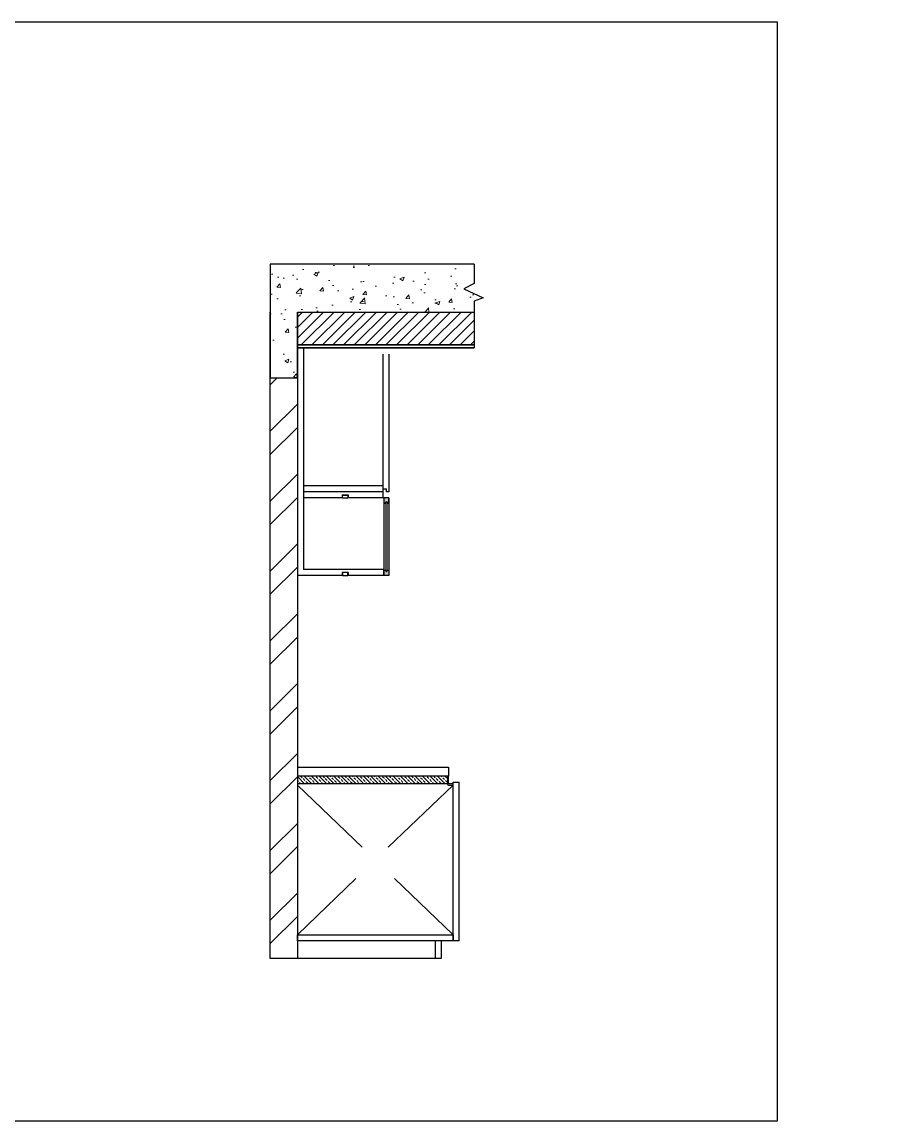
# Model space of a CAD drawing. Header units: millimetres. Extents: x 56222 to 3066687, y -650199 to -121287.
# Drawn here: x 137113.1 to 137259.9, y -183523.4 to -183339.9 of the extents above; entities that cross this region are included whole.
import ezdxf

# ---------------------------------------------------------------- set-up
doc = ezdxf.new("R2010")
doc.units = ezdxf.units.MM
doc.header["$MEASUREMENT"] = 0
doc.linetypes.add('DASHED', pattern=[0.75, 0.5, -0.25])
doc.linetypes.add('DASHEDX2', pattern=[1.5, 1, -0.5])
for name, color, linetype, lineweight in [('FIRST FLOOR ( DW_RAIL )', 7, 'Continuous', 9), ('FURNITURE', 32, 'Continuous', 9), ('furniture dimensions', 1, 'DASHED', 0), ('GF FALSE CEILING', 6, 'Continuous', 35), ('hatch-wall', 8, 'Continuous', 9), ('SECTION ( SLAB PLine )', 104, 'Continuous', 30), ('wall', 7, 'Continuous', 30), ('XX~SLAB ( BEAM )~ ( DIM )', 7, 'Continuous', 9)]:
    doc.layers.add(name, color=color, linetype=linetype, lineweight=lineweight)
doc.layers.add('hatch', color=250, linetype='Continuous', lineweight=9, transparency=0.5)

msp = doc.modelspace()

# ---------------------------------------------------------------- hatches: boundary and pattern name
at = {"lineweight": 5, "ltscale": 4, "true_color": 0xc7c8ca}
h = msp.add_hatch(color=9, dxfattribs=at)
h.dxf.hatch_style = 1
h.paths.add_polyline_path([(137174.419, -183419.37), (137173.555, -183419.37), (137173.555, -183420.233), (137173.883, -183420.233), (137173.883, -183420.017), (137174.09, -183420.017), (137174.09, -183420.233), (137174.419, -183420.233)])
h.paths.add_polyline_path([(137174.419, -183431.917), (137173.555, -183431.917), (137173.555, -183432.326), (137174.419, -183432.326)])
h.paths.add_polyline_path([(137174.419, -183431.462), (137174.09, -183431.462), (137174.09, -183431.678), (137173.883, -183431.678), (137173.883, -183431.462), (137173.555, -183431.462), (137173.555, -183431.917), (137174.419, -183431.917)])
at = {"layer": 'FURNITURE', "lineweight": 20, "true_color": 0x636466}
h = msp.add_hatch(dxfattribs=at)
h.set_pattern_fill('AR-CONC', color=251)
h.set_pattern_definition([(50, (7730.0935, -201922.0364), (7.17260183, -0.62752135), [0.75, -8.25]), (355, (7730.0935, -201922.036), (-1.38751334, 7.52192134), [0.6, -6.6]), (100.4514445, (7730.691, -201922.089), (5.78508847, 6.8943999), [0.6374019, -7.0114211]), (46.1842, (7730.0935, -201920.036), (10.6724133, -1.6551928), [1.125, -12.375]), (96.6356355, (7730.983, -201920.174), (9.34661946, 9.741186), [0.9561034, -10.5171376]), (351.184164, (7730.094, -201920.036), (9.34661945, 9.741186), [0.9, -9.9]), (21, (7731.0935, -201920.5364), (5.96907052, -4.0261889), [0.75, -8.25]), (326, (7731.0935, -201920.536), (2.4331533, 7.25150045), [0.6, -6.6]), (71.451445, (7731.591, -201920.872), (8.40222377, 3.22531153), [0.6374019, -7.0114211]), (37.5, (7730.0935, -201922.0364), (0.121598553, 3.32893854), [0, -6.52, 0, -6.7, 0, -6.625]), (7.5, (7730.0935, -201922.0364), (2.63069537, 3.94411712), [0, -3.82, 0, -6.37, 0, -2.525]), (327.5, (7727.8635, -201922.0364), (5.33822436, -0.22554872), [0, -2.5, 0, -7.8, 0, -10.35]), (317.5, (7726.8635, -201922.0364), (5.8318617, 1.00104982), [0, -3.25, 0, -5.18, 0, -7.35])])
h.paths.add_polyline_path([(137307.646, -183399.326), (137303.121, -183399.326), (137303.121, -183399.358)])
h.paths.add_polyline_path([(137188.682, -183388.322), (137188.682, -183380.326), (137154.596, -183380.326), (137154.596, -183399.326), (137159.121, -183399.326), (137159.121, -183388.33)])
at = {"layer": 'GF FALSE CEILING', "lineweight": 9}
h = msp.add_hatch(dxfattribs=at)
h.set_pattern_fill('ANSI31', color=256, scale=10)
h.set_pattern_definition([(45, (8920.3851, -200320.4484), (-0.883883476, 0.883883476), [])])
h.paths.add_polyline_path([(137188.655, -183388.326), (137159.121, -183388.326), (137159.121, -183393.817), (137188.655, -183393.817)])
at = {"layer": 'hatch', "transparency": 33554651}
h = msp.add_hatch(dxfattribs=at)
h.set_pattern_fill('ANSI33', color=256, scale=3.493167, angle=90, style=0)
h.set_pattern_definition([(135, (-5358046.5243, 4412922.2005), (-0.61751058278, -0.61751058278), []), (135, (-5358046.5243, 4412922.81805), (-0.61751058278, -0.61751058278), [0.43664592054, -0.21832296027])])
h.paths.add_polyline_path([(137159.121, -183467.111), (137159.121, -183465.826), (137184.17, -183465.832), (137184.17, -183467.117)])
at = {"layer": 'hatch-wall'}
h = msp.add_hatch(dxfattribs=at)
h.set_pattern_fill('ANSI32', color=256, scale=22)
h.set_pattern_definition([(45, (8920.385, -200313.448), (-5.83363094, 5.83363094), []), (45, (8924.274, -200313.448), (-5.83363094, 5.83363094), [])])
h.paths.add_polyline_path([(137159.121, -183399.326), (137154.596, -183399.326), (137154.596, -183496.326), (137159.121, -183496.326)])

# ---------------------------------------------------------------- linework, layer by layer
at = {"layer": 'FIRST FLOOR ( DW_RAIL )', "color": 251, "linetype": 'DASHEDX2', "lineweight": 0, "ltscale": 15, "true_color": 0x4b4c4e}
for p, q in [((137185.121, -183467.326), (137159.121, -183492.327)), ((137159.121, -183467.326), (137185.121, -183492.327))]:
    msp.add_line(p, q, dxfattribs=at)
at = {"layer": 'FIRST FLOOR ( DW_RAIL )', "lineweight": 0}
for p, q in [((137182.121, -183493.326), (137182.121, -183496.326)), ((137183.128, -183493.326), (137186.121, -183493.326))]:
    msp.add_line(p, q, dxfattribs=at)
at = {"layer": 'FURNITURE', "linetype": 'ByBlock', "lineweight": -3}
for p, q in [((137188.655, -183380.326), (137188.655, -183383.569)), ((137188.655, -183383.569), (137186.929, -183384.477)), ((137186.929, -183384.477), (137190.168, -183385.94)), ((137190.168, -183385.94), (137188.655, -183386.517)), ((137188.655, -183386.517), (137188.655, -183394.317)), ((137154.596, -183399.326), (137154.596, -183388.326)), ((137159.121, -183395.317), (137159.121, -183399.326))]:
    msp.add_line(p, q, dxfattribs=at)
at = {"layer": 'FURNITURE', "lineweight": 30}
for p, q in [((137160.121, -183394.317), (137160.121, -183431.326)), ((137173.419, -183395.37), (137173.419, -183419.37)), ((137174.419, -183395.37), (137174.419, -183418.37)), ((137173.419, -183417.37), (137160.121, -183417.37)), ((137173.419, -183418.37), (137160.121, -183418.37)), ((137173.419, -183417.87), (137174.03, -183417.87)), ((137174.03, -183418.37), (137174.03, -183417.87)), ((137174.41, -183418.37), (137174.03, -183418.37)), ((137166.624, -183419.37), (137160.121, -183419.37)), ((137166.624, -183418.87), (137167.624, -183418.87)), ((137166.624, -183418.87), (137166.624, -183419.37)), ((137167.624, -183418.87), (137167.624, -183419.37)), ((137174.121, -183419.37), (137167.624, -183419.37)), ((137173.555, -183419.37), (137173.555, -183432.326)), ((137174.419, -183419.37), (137174.419, -183431.689)), ((137174.419, -183419.37), (137174.419, -183432.326)), ((137174.419, -183419.711), (137174.419, -183420.766)), ((137174.419, -183419.711), (137174.419, -183420.766)), ((137173.555, -183431.326), (137160.121, -183431.326)), ((137166.618, -183432.326), (137159.121, -183432.326)), ((137167.618, -183431.826), (137166.618, -183431.826)), ((137166.618, -183431.826), (137166.618, -183432.326)), ((137167.618, -183431.826), (137167.618, -183432.326)), ((137174.121, -183432.326), (137167.618, -183432.326)), ((137173.555, -183431.462), (137173.555, -183432.326)), ((137174.419, -183431.451), (137174.419, -183432.315)), ((137174.419, -183431.462), (137174.419, -183432.326)), ((137184.17, -183467.114), (137159.121, -183467.114))]:
    msp.add_line(p, q, dxfattribs=at)
at = {"layer": 'FURNITURE'}
msp.add_line((137159.121, -183397.315), (137159.121, -183430.326), dxfattribs=at)
at = {"layer": 'FURNITURE', "linetype": 'ByBlock', "lineweight": 30}
for p, q in [((137173.883, -183420.233), (137173.883, -183420.017)), ((137173.883, -183420.017), (137174.09, -183420.017)), ((137174.09, -183420.017), (137174.09, -183420.233)), ((137173.883, -183431.462), (137173.883, -183431.678)), ((137173.883, -183431.678), (137174.09, -183431.678)), ((137174.09, -183431.678), (137174.09, -183431.462))]:
    msp.add_line(p, q, dxfattribs=at)
at = {"layer": 'FURNITURE', "color": 0, "lineweight": 30, "ltscale": 0.4}
for p, q in [((137159.121, -183464.326), (137184.37, -183464.326)), ((137184.37, -183464.326), (137184.37, -183465.826)), ((137184.37, -183465.826), (137159.121, -183465.826))]:
    msp.add_line(p, q, dxfattribs=at)
at = {"layer": 'FURNITURE', "lineweight": 30, "ltscale": 0.4}
for p, q in [((137185.121, -183493.326), (137185.121, -183466.826)), ((137185.121, -183466.826), (137186.121, -183466.826)), ((137186.121, -183493.326), (137186.12, -183466.826)), ((137182.121, -183493.326), (137182.121, -183496.326)), ((137183.121, -183493.326), (137183.121, -183496.326)), ((137186.121, -183493.326), (137185.248, -183493.326)), ((137183.121, -183496.326), (137159.121, -183496.326))]:
    msp.add_line(p, q, dxfattribs=at)
at = {"layer": 'FURNITURE', "color": 242, "lineweight": 30, "true_color": 0xcd2027}
msp.add_lwpolyline([(136034.354, -183339.879), (137239.26, -183339.879), (137239.26, -183523.444), (136034.354, -183523.444)], close=True, dxfattribs=at)
at = {"layer": 'FURNITURE', "color": 3, "lineweight": 30}
for points in [[(137166.668, -183418.9), (137167.574, -183418.9), (137167.574, -183419.401), (137166.668, -183419.401)], [(137167.574, -183431.856), (137166.668, -183431.856), (137166.668, -183432.357), (137167.574, -183432.357)]]:
    msp.add_lwpolyline(points, close=True, dxfattribs=at)
at = {"layer": 'FURNITURE', "linetype": 'ByBlock', "lineweight": 30}
for points in [[(137174.09, -183420.233), (137174.419, -183420.233), (137174.419, -183419.37), (137173.555, -183419.37), (137173.555, -183420.233), (137173.883, -183420.233)], [(137174.09, -183431.462), (137174.419, -183431.462), (137174.419, -183432.326), (137173.555, -183432.326), (137173.555, -183431.462), (137173.883, -183431.462)]]:
    msp.add_lwpolyline(points, dxfattribs=at)
at = {"layer": 'FURNITURE', "lineweight": 30, "ltscale": 0.4}
msp.add_lwpolyline([(137185.121, -183467.126), (137184.57, -183467.126, -0.4142136), (137184.37, -183466.926), (137184.37, -183465.826), (137184.17, -183465.826), (137184.17, -183467.126, 0.4142136), (137184.37, -183467.326), (137185.121, -183467.326)], format="xyb", close=True, dxfattribs=at)
msp.add_lwpolyline([(137185.248, -183493.326), (137159.121, -183493.327), (137159.121, -183492.327), (137185.121, -183492.326), (137185.121, -183493.326)], dxfattribs=at)
at = {"layer": 'furniture dimensions', "color": 4, "linetype": 'ByBlock'}
for p, q in [((137173.883, -183420.017), (137173.883, -183431.678)), ((137174.09, -183420.017), (137174.09, -183431.678))]:
    msp.add_line(p, q, dxfattribs=at)
at = {"layer": 'GF FALSE CEILING'}
for p, q in [((137159.121, -183393.817), (137188.655, -183393.817)), ((137159.121, -183394.317), (137188.655, -183394.317))]:
    msp.add_line(p, q, dxfattribs=at)
at = {"layer": 'SECTION ( SLAB PLine )', "color": 1}
msp.add_lwpolyline([(137188.655, -183380.326), (137154.596, -183380.326), (137154.596, -183399.326), (137159.121, -183399.326), (137159.121, -183388.326), (137188.655, -183388.326)], dxfattribs=at)
at = {"layer": 'wall', "lineweight": 30}
msp.add_lwpolyline([(137159.121, -183388.326), (137159.121, -183430.326)], dxfattribs=at)
at = {"layer": 'XX~SLAB ( BEAM )~ ( DIM )', "lineweight": 30}
msp.add_lwpolyline([(137159.121, -183496.326), (137154.596, -183496.326), (137154.596, -183399.326), (137159.121, -183399.326)], close=True, dxfattribs=at)

doc.saveas('drawing.dxf')
